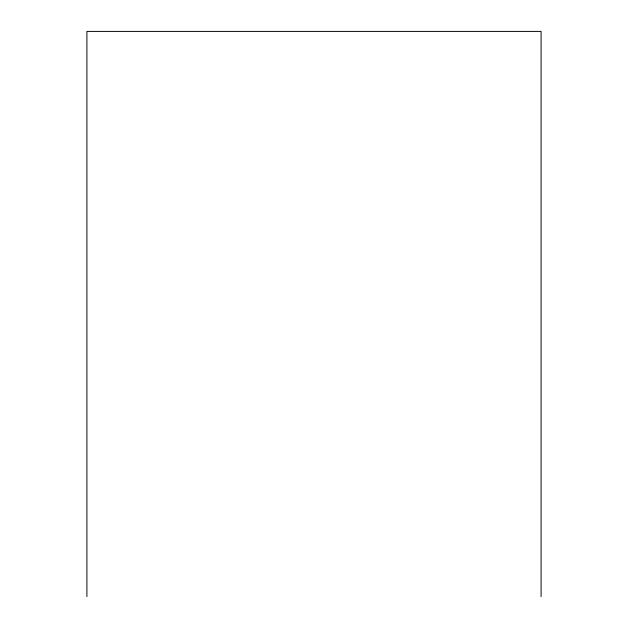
<?xml version="1.0" encoding="UTF-8"?>
<svg xmlns="http://www.w3.org/2000/svg" width="628" height="628" viewBox="0 0 628 628"><rect width="100%" height="100%" fill="white"/><g stroke="black" fill="none" stroke-linecap="round" stroke-linejoin="round"><path stroke-width="0.94" d="M541.093 596.6L541.093 31.4L86.907 31.4L86.907 596.6"/></g></svg>
